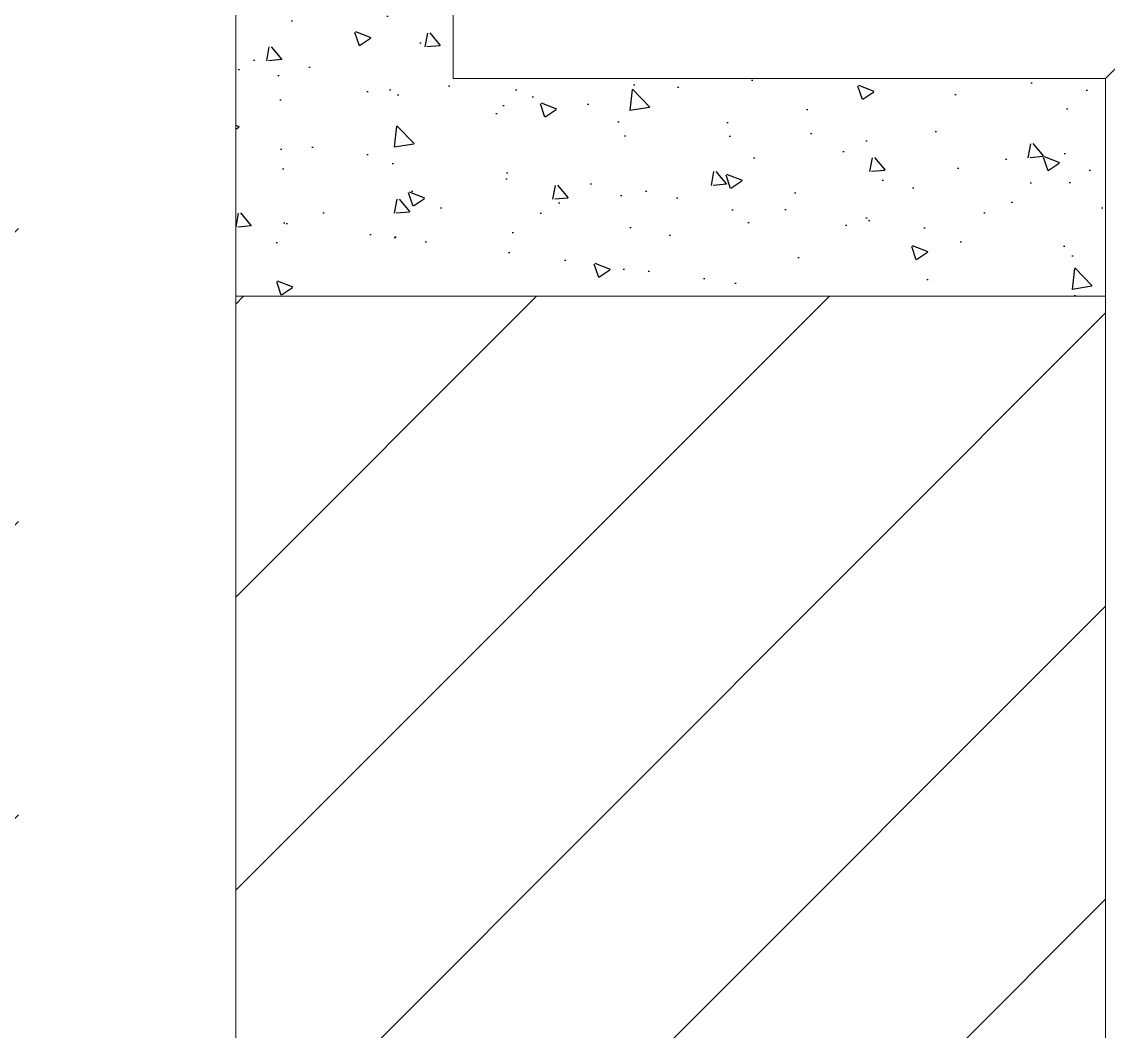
# Model space of a CAD drawing. Header units: millimetres. Extents: x -18512 to 101824, y -95768 to 52898.
# Drawn here: x 62101.7 to 62351.6, y -77166.5 to -76934.6 of the extents above; entities that cross this region are included whole.
import ezdxf

# ---------------------------------------------------------------- set-up
doc = ezdxf.new("R2010")
doc.units = ezdxf.units.MM
doc.header["$LTSCALE"] = 25
doc.layers.add('AR WALL HATCH', color=8, linetype='Continuous')
doc.layers.add('HAT', color=8, linetype='Continuous')
doc.layers.add('I-FLR-TILE', color=253, linetype='Continuous', lineweight=9)
doc.layers.add('I-WALL', color=2, linetype='Continuous', lineweight=9)

msp = doc.modelspace()

# ---------------------------------------------------------------- hatches: boundary and pattern name
at = {"layer": 'AR WALL HATCH', "lineweight": 5}
h = msp.add_hatch(dxfattribs=at)
h.set_pattern_fill('ANSI31', color=256, scale=15, style=0)
h.set_pattern_definition([(45, (59229.075, -128347.31), (-33.67596, 33.67596), [])])
h.paths.add_polyline_path([(62350.94, -77711.17), (62230.94, -77711.17), (62230.94, -78311.17), (62350.94, -78311.17), (62350.94, -79348.36), (62150.94, -79348.36), (62150.94, -76607.62), (62150.94, -76652.62), (62150.94, -76752.62), (62150.94, -76997.62), (62350.94, -76997.62), (62350.94, -76657.62), (62350.94, -76502.35)])
h.paths.add_polyline_path([(61900.94, -78371.3), (62021.15, -78371.3), (62021.15, -77771.3), (61900.94, -77771.3), (61900.94, -77712.62), (62100.94, -77712.62), (62100.94, -77322.62), (61900.94, -77322.62), (61900.94, -76607.62), (62100.94, -76607.62), (62100.94, -79348.36), (61900.94, -79348.36)])
at = {"layer": 'HAT'}
h = msp.add_hatch(dxfattribs=at)
h.set_pattern_fill('AR-CONC', color=256, scale=0.2, angle=180, style=0)
h.set_pattern_definition([(130, (65022.808, -129062.31), (-36.436934, -3.187817), [3.81, -41.91]), (185, (65022.81, -129062.31), (7.048565, 38.211329), [3.048, -33.528]), (79.549, (65019.772, -129062.575), (-29.3885, 35.023338), [3.238, -35.618]), (133.8158, (65022.81, -129052.15), (-54.21581, -8.408466), [5.715, -62.865]), (83.3644, (65018.29, -129052.85), (-47.480847, 49.48511), [4.857, -53.427]), (188.816, (65022.81, -129052.15), (-47.48092, 49.485024), [4.572, -50.292]), (159, (65017.728, -129054.69), (-30.322976, -20.453104), [3.81, -41.91]), (214, (65017.73, -129054.69), (-12.360406, 36.837593), [3.048, -33.528]), (108.5486, (65015.2, -129056.394), (-42.683298, 16.384572), [3.238, -35.618]), (142.5, (65022.808, -129062.309), (-0.6177207, 16.9110078), [0, -33.1216, 0, -34.036, 0, -33.655]), (172.5, (65022.808, -129062.31), (-13.3639325, 20.036115), [0, -19.4056, 0, -32.3596, 0, -12.827]), (212.5, (65034.137, -129062.309), (-27.118119, -1.1457488), [0, -12.7, 0, -39.624, 0, -52.578]), (222.5, (65039.217, -129062.31), (-29.625836, 5.085298), [0, -16.51, 0, -26.3144, 0, -37.338])])
h.paths.add_polyline_path([(62350.94, -76607.62), (62150.94, -76607.62), (62150.94, -76997.62), (62350.94, -76997.62), (62350.94, -76947.62), (62200.94, -76947.62), (62200.94, -76657.62), (62350.94, -76657.62)])

# ---------------------------------------------------------------- linework, layer by layer
at = {"layer": 'I-FLR-TILE', "lineweight": 13}
msp.add_lwpolyline([(62370.94, -76927.62), (62350.94, -76947.62), (62200.94, -76947.62), (62200.94, -76657.62), (62350.94, -76657.62), (62370.94, -76677.62), (62220.94, -76677.62), (62220.94, -76927.62), (62370.94, -76927.62)], dxfattribs=at)
msp.add_lwpolyline([(62350.94, -76947.62), (62370.94, -76927.62), (62370.94, -79327.36), (62350.94, -79347.36)], close=True, dxfattribs=at)
at = {"layer": 'I-WALL'}
for points in [[(62350.94, -76607.62), (62350.94, -76607.62), (62350.94, -76502.35), (62350.94, -76607.62), (62248.15, -76607.62), (62150.94, -76607.62), (62150.94, -79348.36)], [(62350.94, -76607.62), (62150.94, -76607.62), (62150.94, -76997.62), (62350.94, -76997.62), (62350.94, -76947.62), (62200.94, -76947.62), (62200.94, -76657.62), (62350.94, -76657.62), (62350.94, -76607.62)], [(62350.94, -79347.36), (62350.94, -76947.62)]]:
    msp.add_lwpolyline(points, dxfattribs=at)

doc.saveas('drawing.dxf')
